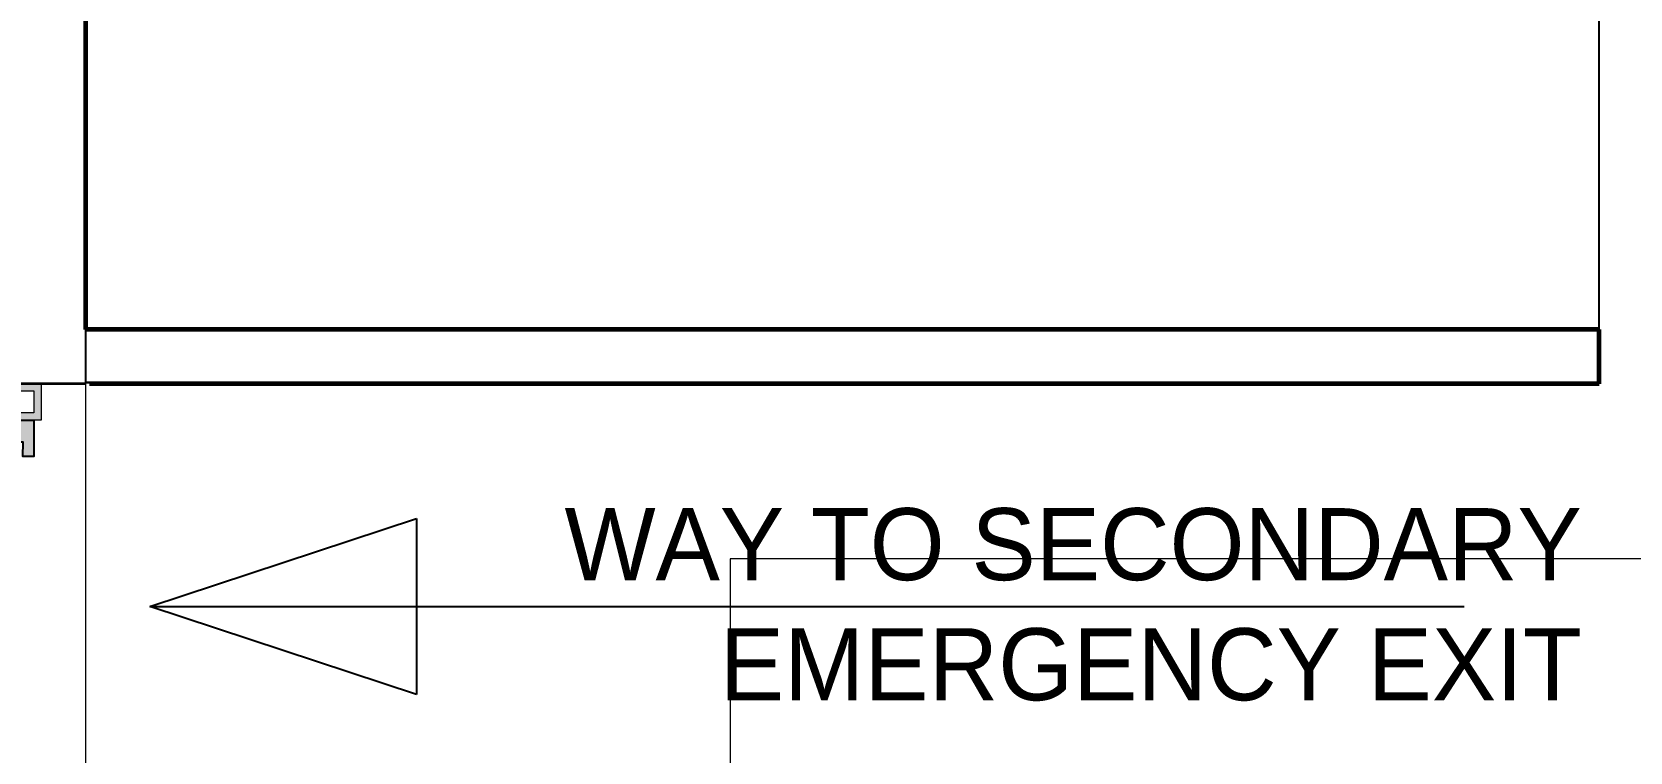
# Model space of a CAD drawing. Header units: feet. Extents: x 109753 to 150441, y 47761 to 75080.
# Drawn here: x 126243.2 to 126331.9, y 49841.2 to 49881.2 of the extents above; entities that cross this region are included whole.
import ezdxf

# ---------------------------------------------------------------- set-up
doc = ezdxf.new("R2010")
doc.units = ezdxf.units.FT
doc.header["$LTSCALE"] = 50
doc.header["$MEASUREMENT"] = 0
doc.linetypes.add('ACAD_ISO02W100', pattern=[15, 12, -3])
doc.linetypes.add('ACAD_ISO04W100', pattern=[30, 24, -3, 0, -3])
for name, color, linetype, lineweight in [('A-Furniture', 175, 'Continuous', 0), ('TEXT', 181, 'Continuous', 13), ('WALL', 1, 'Continuous', 60), ('WINDOW', 197, 'Continuous', 25)]:
    doc.layers.add(name, color=color, linetype=linetype, lineweight=lineweight)
doc.styles.add('GL_Imperial', font='GOTHIC.TTF', dxfattribs={"height": 8})

# ---------------------------------------------------------------- blocks, each defined once
blk = doc.blocks.new('WIN 4 FRAME')
at = {"true_color": 0x939598}
h = blk.add_hatch(color=252, dxfattribs=at)
h.dxf.hatch_style = 1
h.paths.add_polyline_path([(0, 4.05), (0, 0), (2.025, 0), (2.025, 2.025), (2.025, 2.025), (2.025, 4.05)])
h.paths.add_polyline_path([(1.62, 0.405), (0.405, 0.405), (0.405, 3.645), (1.62, 3.645)], flags=16)
at = {"lineweight": 18}
for points in [[(2.025, 0), (2.025, 4.05), (0, 4.05), (0, 0)], [(0.405, 3.645), (0.405, 0.405), (1.62, 0.405), (1.62, 3.645)]]:
    blk.add_lwpolyline(points, close=True, dxfattribs=at)
blk = doc.blocks.new('WIN IN FRAME 2')
at = {"true_color": 0x939598}
h = blk.add_hatch(color=252, dxfattribs=at)
h.dxf.hatch_style = 1
h.paths.add_polyline_path([(0, 2.025), (0, 0), (2.025, 0), (2.025, 0.607), (1.215, 0.607), (1.215, 1.417), (2.025, 1.417), (2.025, 2.025)])
blk.add_lwpolyline([(1.215, 1.417), (2.025, 1.417), (2.025, 2.025), (0, 2.025), (0, 0), (2.025, 0), (2.025, 0.608), (1.215, 0.607)], close=True)
blk = doc.blocks.new('*U1177')
blk.add_wipeout([(0, -0.2), (120, -0.2), (120, 9.2), (0, 9.2)]).dxf.layer = 'WINDOW'
at = {"layer": 'WINDOW', "color": 10, "lineweight": 35}
blk.add_line((0, 0), (0, 9), dxfattribs=at)
at = {"layer": 'WINDOW', "color": 35, "lineweight": 5}
blk.add_line((120, 0), (0, 0), dxfattribs=at)
at = {"layer": 'WINDOW', "lineweight": 5}
for name, p in [('WIN 4 FRAME', (0, 2.475)), ('WIN IN FRAME 2', (2.025, 2.88))]:
    blk.add_blockref(name, p, dxfattribs=at)

msp = doc.modelspace()

# ---------------------------------------------------------------- linework, layer by layer
at = {"linetype": 'ACAD_ISO04W100', "ltscale": 3}
msp.add_line((126246.155, 48956.274), (126246.155, 50078.747), dxfattribs=at)
msp.add_lwpolyline([(126330.155, 49864.688), (126330.155, 49888.688), (126270.155, 49888.688), (126270.155, 49955.747), (126330.155, 49955.747), (126330.155, 49979.747)])
at = {"linetype": 'ACAD_ISO02W100'}
msp.add_lwpolyline([(126249.705, 49849.322), (126264.516, 49854.203), (126264.516, 49844.441), (126249.705, 49849.322), (126322.665, 49849.322)], dxfattribs=at)
at = {"layer": 'A-Furniture'}
msp.add_lwpolyline([(126410.532, 49752.847), (126410.532, 49839.97, 0.414214), (126398.532, 49851.97), (126281.931, 49851.97), (126281.931, 49740.847), (126398.532, 49740.847, 0.414214)], format="xyb", close=True, dxfattribs=at)
at = {"layer": 'WALL'}
for p, q in [((126246.155, 49864.688), (126246.155, 49970.747)), ((126330.155, 49864.688), (126246.155, 49864.688)), ((126330.155, 49861.688), (126330.155, 49864.688)), ((126246.155, 49724.629), (126246.155, 49861.688)), ((126330.155, 49861.688), (126246.155, 49861.688))]:
    msp.add_line(p, q, dxfattribs=at)

# ---------------------------------------------------------------- texts
at = {"layer": 'TEXT', "insert": (126329.2, 49854.779), "char_height": 4, "width": 60.37613, "attachment_point": 3, "style": 'GL_Imperial'}
msp.add_mtext('WAY TO SECONDARY EMERGENCY EXIT', dxfattribs=at)

# ---------------------------------------------------------------- next in the draw order: block references
at = {"layer": 'WINDOW', "xscale": -1, "rotation": 90}
msp.add_blockref('*U1177', (126246.155, 49861.688), dxfattribs=at)

doc.saveas('drawing.dxf')
